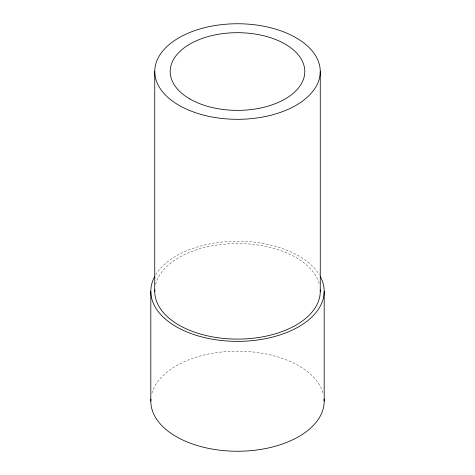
<?xml version="1.0" encoding="UTF-8"?>
<svg xmlns="http://www.w3.org/2000/svg" width="475" height="475" viewBox="0 0 475 475"><rect width="100%" height="100%" fill="white"/><g stroke="black" fill="none" stroke-linecap="round" stroke-linejoin="round"><path stroke-width="0.36" stroke-dasharray="2.38 1.78" d="M151.923 393.223A86.688 50.047 0 0 1 237.5 351.156A86.688 50.047 0 0 1 323.077 393.223M155.669 274.793A86.688 50.047 0 0 1 237.5 241.264A86.688 50.047 0 0 1 319.331 274.793M155.616 284.382A82.763 47.785 0 0 1 237.5 243.533A82.763 47.785 0 0 1 319.384 284.382"/><path stroke-width="0.71" d="M324.188 291.312L324.188 401.203M320.263 71.535A82.763 47.785 0 0 1 196.122 112.913A82.763 47.785 0 0 1 196.122 30.151A82.763 47.785 0 0 1 320.263 71.535L320.263 291.312M154.737 71.535L154.737 291.312M150.812 291.312L150.812 401.203M324.104 399.036A86.688 50.047 0 0 1 237.5 451.25A86.688 50.047 0 0 1 150.896 399.036M320.34 276.575A86.688 50.047 0 0 1 237.5 341.359A86.688 50.047 0 0 1 154.66 276.575M320.227 289.934A82.763 47.785 0 0 1 237.5 339.097A82.763 47.785 0 0 1 154.773 289.934M189.917 99.002A67.296 38.849 0 0 0 302.498 81.587A67.296 38.849 0 0 0 220.085 34.004A67.296 38.849 0 0 0 189.917 99.002"/></g></svg>
